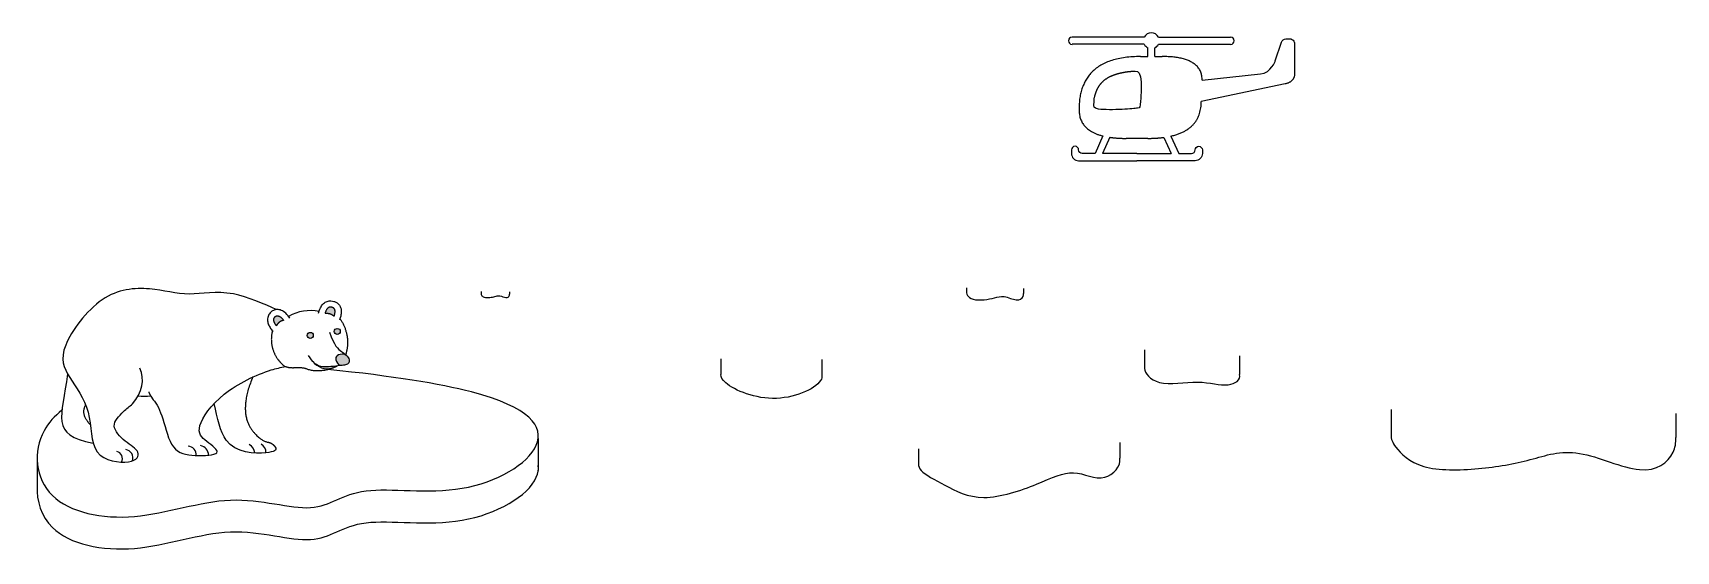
# Model space of a CAD drawing. Header units: inches. Extents: x 273 to 324.4, y -27.3 to -11.
import ezdxf

# ---------------------------------------------------------------- set-up
doc = ezdxf.new("R2010")
doc.units = ezdxf.units.IN
doc.header["$MEASUREMENT"] = 0

msp = doc.modelspace()

# ---------------------------------------------------------------- hatches: boundary and pattern name
h = msp.add_hatch(color=15)
h.dxf.hatch_style = 1
edge = h.paths.add_edge_path()
edge.add_spline(control_points=[(282.62, -21.452), (282.673, -21.448), (282.761, -21.446), (282.885, -21.419), (282.959, -21.312), (282.89, -21.177), (282.826, -21.117), (282.798, -21.094)], knot_values=[1.501055, 1.501055, 1.501055, 1.501055, 2.28172, 3.28172, 4.28172, 5.28172, 5.780666, 5.780666, 5.780666, 5.780666], degree=3, periodic=0)
edge.add_spline(control_points=[(282.798, -21.094), (282.543, -21.079), (282.454, -21.285), (282.591, -21.42), (282.62, -21.452)], knot_values=[0, 0, 0, 0, 1, 2, 2, 2, 2], degree=3, periodic=0)
h.paths.add_polyline_path([(282.651, -20.384, 1), (282.462, -20.384, 1)])
h.paths.add_polyline_path([(281.805, -20.507, 1), (281.616, -20.507, 1)])
edge = h.paths.add_edge_path()
edge.add_spline(control_points=[(282.463, -19.908), (282.518, -19.708), (282.428, -19.609), (282.233, -19.607), (282.175, -19.815)], knot_values=[0, 0, 0, 0, 1, 2, 2, 2, 2], degree=3, periodic=0)
edge.add_arc((282.214, -20.188), 0.375, 48.3359, 95.8638, ccw=False)
edge = h.paths.add_edge_path()
edge.add_spline(control_points=[(280.883, -20.034), (280.741, -19.853), (280.548, -19.905), (280.558, -20.084), (280.653, -20.206)], knot_values=[0, 0, 0, 0, 1, 2, 2, 2, 2], degree=3, periodic=0)
edge.add_arc((280.946, -20.357), 0.33, 100.9915, 152.7143, ccw=False)
h = msp.add_hatch(color=15)
h.dxf.hatch_style = 1
edge = h.paths.add_edge_path()
edge.add_spline(control_points=[(282.557, -21.459), (282.48, -21.469), (282.27, -21.504), (281.998, -21.491), (281.858, -21.397), (281.791, -21.32)], knot_values=[6.063139, 6.063139, 6.063139, 6.063139, 7, 8, 8.631564, 8.631564, 8.631564, 8.631564], degree=3, periodic=0)
edge.add_arc((282.251, -20.975), 0.575, 216.9804, 284.7692)
edge.add_spline(control_points=[(282.397, -21.531), (282.455, -21.51), (282.509, -21.486), (282.557, -21.459)], knot_values=[0.466994, 0.466994, 0.466994, 0.466994, 0.573559, 0.573559, 0.573559, 0.573559], degree=3, periodic=0)

# ---------------------------------------------------------------- linework, layer by layer
at = {"color": 15}
for points in [[(307.797, -11.17), (305.537, -11.17)], [(308.237, -11.17), (310.497, -11.17)], [(307.797, -11.395), (305.537, -11.395)], [(307.68, -11.778), (307.905, -11.778)], [(307.905, -11.778), (307.905, -11.502)], [(308.13, -11.778), (308.13, -11.502)], [(308.13, -11.778), (308.354, -11.778)], [(308.237, -11.395), (310.497, -11.395)], [(309.606, -12.517), (311.433, -12.322)], [(312.2, -12.633), (309.578, -13.183)], [(306.5, -14.264), (306.256, -14.813)], [(306.722, -14.307), (306.492, -14.813)], [(307.902, -14.34), (307.228, -14.34)], [(308.408, -14.309), (308.638, -14.813)], [(308.631, -14.269), (308.874, -14.813)], [(307.565, -14.813), (306.492, -14.813)], [(307.565, -14.813), (308.638, -14.813)], [(287.053, -19.132), (287.053, -19.216)], [(287.944, -19.145), (287.944, -19.22)], [(302.24, -19.017), (302.24, -19.184)], [(304.02, -19.044), (304.02, -19.194)], [(307.804, -20.955), (307.804, -21.563)], [(294.548, -21.245), (294.548, -21.732)], [(297.707, -21.263), (297.707, -21.74)], [(310.772, -21.143), (310.772, -21.728)], [(315.513, -22.822), (315.513, -23.657)], [(324.415, -22.955), (324.415, -23.705)], [(288.841, -23.735), (288.841, -24.734)], [(300.734, -24.062), (300.734, -24.548)], [(307.032, -23.864), (307.032, -24.349)], [(273.175, -24.225), (273.175, -25.456)]]:
    msp.add_lwpolyline(points, dxfattribs=at)
for points in [[(311.892, -11.915), (312.085, -11.33, -0.32252), (312.227, -11.227), (312.346, -11.226, -0.415449), (312.496, -11.376), (312.496, -12.318)], [(306.256, -14.813), (305.855, -14.813, -0.414214), (305.743, -14.7), (305.743, -14.7, 0.414214), (305.63, -14.588), (305.63, -14.588, 0.414214), (305.518, -14.7), (305.518, -14.813, 0.414214), (305.743, -15.038), (307.565, -15.038)], [(308.874, -14.813), (309.274, -14.813, 0.414214), (309.387, -14.7), (309.387, -14.7, -0.414214), (309.499, -14.588), (309.499, -14.588, -0.414214), (309.612, -14.7), (309.612, -14.813, -0.414214), (309.387, -15.038), (307.565, -15.038)]]:
    msp.add_lwpolyline(points, format="xyb", dxfattribs=at)
for centre in [(281.711, -20.507), (282.557, -20.384)]:
    msp.add_circle(centre, 0.0946, dxfattribs=at)
for centre, radius, start, end in [((305.537, -11.283), 0.113, 90, 270), ((308.017, -11.283), 0.247, 27.1232, 152.8768), ((310.497, -11.283), 0.113, 270, 90), ((308.017, -11.283), 0.247, 207.1232, 242.8768), ((308.017, -11.283), 0.247, 297.1232, 332.8768), ((281.716, -21.12), 1.388, 78.6594, 119.4733), ((282.251, -20.975), 0.575, 216.9804, 284.7692), ((276.522, -20.127), 2.285, 265.1133, 274.8867), ((275.602, -24.366), 0.235, 333.0504, 74.9854), ((275.895, -24.347), 0.271, 341.6393, 80.457), ((277.884, -24.232), 0.257, 353.0753, 87.359), ((278.238, -24.246), 0.291, 358.1885, 81.9842), ((279.655, -24.213), 0.322, 4.4499, 62.6092), ((280.053, -24.157), 0.272, 355.2164, 62.4328)]:
    msp.add_arc(centre, radius, start, end, dxfattribs=at)
for points, degree in [([(307.68, -11.778), (305.755, -11.778), (305.755, -13.433)], 2), ([(309.606, -12.517), (309.606, -11.778), (308.354, -11.778)], 2), ([(311.433, -12.322), (311.77, -12.287), (311.892, -11.915), (311.892, -11.915)], 3), ([(312.496, -12.318), (312.496, -12.571), (312.2, -12.633)], 2), ([(308.631, -14.269), (309.578, -14.053), (309.578, -13.183)], 2), ([(305.755, -13.433), (305.755, -14.078), (306.5, -14.264)], 2), ([(306.722, -14.307), (306.949, -14.34), (307.228, -14.34)], 2), ([(307.902, -14.34), (308.178, -14.34), (308.408, -14.309)], 2), ([(282.313, -20.408), (282.45, -20.831), (282.733, -21.044), (282.877, -21.15), (282.959, -21.312), (282.885, -21.419), (282.751, -21.448), (282.601, -21.448), (282.277, -21.505), (281.959, -21.489), (281.797, -21.351), (281.658, -21.139)], 3), ([(282.798, -21.094), (282.543, -21.079), (282.454, -21.285), (282.591, -21.42), (282.62, -21.452)], 3), ([(274.123, -21.712), (273.949, -23.059), (273.554, -23.631), (274.923, -23.878)], 3), ([(274.83, -23.298), (274.527, -22.978), (274.687, -22.684)], 2)]:
    msp.add_open_spline(points, degree=degree, dxfattribs=at)
for points, weights, degree, knots in [([(307.436, -12.236), (307.43, -12.237), (307.424, -12.237), (307.418, -12.237), (307.412, -12.238), (307.406, -12.238), (307.4, -12.239), (307.394, -12.239), (307.388, -12.24), (307.382, -12.24), (307.376, -12.241), (307.37, -12.241), (307.365, -12.242), (307.359, -12.242), (307.353, -12.243), (307.347, -12.244), (307.341, -12.244), (307.335, -12.245), (307.33, -12.245), (307.324, -12.246), (307.318, -12.247), (307.312, -12.247), (307.307, -12.248), (307.301, -12.249), (307.295, -12.249), (307.29, -12.25), (307.284, -12.251), (307.278, -12.251), (307.273, -12.252), (307.267, -12.253), (307.262, -12.253), (307.256, -12.254), (307.251, -12.255), (307.245, -12.256), (307.24, -12.256), (307.234, -12.257), (307.229, -12.258), (307.223, -12.259), (307.218, -12.26), (307.213, -12.26), (307.207, -12.261), (307.202, -12.262), (307.197, -12.263), (307.191, -12.264), (307.186, -12.265), (307.181, -12.265), (307.175, -12.266), (307.17, -12.267), (307.165, -12.268), (307.16, -12.269), (307.155, -12.27), (307.149, -12.271), (307.144, -12.272), (307.139, -12.273), (307.134, -12.274), (307.129, -12.275), (307.124, -12.276), (307.119, -12.277), (307.114, -12.278), (307.109, -12.279), (307.104, -12.28), (307.099, -12.281), (307.094, -12.282), (307.089, -12.283), (307.084, -12.284), (307.079, -12.285), (307.074, -12.286), (307.069, -12.287), (307.064, -12.288), (307.059, -12.289), (307.055, -12.29), (307.05, -12.291), (307.045, -12.292), (307.04, -12.294), (307.036, -12.295), (307.031, -12.296), (307.026, -12.297), (307.021, -12.298), (307.017, -12.299), (307.012, -12.301), (307.007, -12.302), (307.003, -12.303), (306.998, -12.304), (306.994, -12.305), (306.989, -12.307), (306.985, -12.308), (306.98, -12.309), (306.976, -12.31), (306.971, -12.312), (306.967, -12.313), (306.962, -12.314), (306.958, -12.315), (306.953, -12.317), (306.949, -12.318), (306.945, -12.319), (306.94, -12.321), (306.936, -12.322), (306.931, -12.323), (306.927, -12.325), (306.923, -12.326), (306.919, -12.327), (306.914, -12.329), (306.91, -12.33), (306.906, -12.331), (306.902, -12.333), (306.897, -12.334), (306.893, -12.335), (306.889, -12.337), (306.885, -12.338), (306.881, -12.34), (306.877, -12.341), (306.873, -12.343), (306.869, -12.344), (306.865, -12.345), (306.861, -12.347), (306.857, -12.348), (306.853, -12.35), (306.849, -12.351), (306.845, -12.353), (306.841, -12.354), (306.837, -12.356), (306.833, -12.357), (306.829, -12.359), (306.825, -12.36), (306.821, -12.362), (306.817, -12.363), (306.814, -12.365), (306.81, -12.366), (306.806, -12.368), (306.802, -12.37), (306.798, -12.371), (306.795, -12.373), (306.791, -12.374), (306.787, -12.376), (306.784, -12.377), (306.78, -12.379), (306.776, -12.381), (306.773, -12.382), (306.769, -12.384), (306.765, -12.386), (306.762, -12.387), (306.758, -12.389), (306.755, -12.39), (306.751, -12.392), (306.748, -12.394), (306.744, -12.395), (306.741, -12.397), (306.737, -12.399), (306.734, -12.4), (306.73, -12.402), (306.727, -12.404), (306.724, -12.406), (306.72, -12.407), (306.717, -12.409), (306.713, -12.411), (306.71, -12.412), (306.707, -12.414), (306.703, -12.416), (306.7, -12.418), (306.697, -12.419), (306.694, -12.421), (306.69, -12.423), (306.687, -12.425), (306.681, -12.428), (306.674, -12.432), (306.668, -12.435), (306.662, -12.439), (306.656, -12.443), (306.65, -12.446), (306.644, -12.45), (306.638, -12.454), (306.632, -12.458), (306.626, -12.461), (306.62, -12.465), (306.614, -12.469), (306.609, -12.473), (306.603, -12.477), (306.597, -12.48), (306.592, -12.484), (306.586, -12.488), (306.581, -12.492), (306.576, -12.496), (306.57, -12.5), (306.565, -12.504), (306.56, -12.508), (306.555, -12.512), (306.55, -12.516), (306.545, -12.521), (306.54, -12.525), (306.535, -12.529), (306.53, -12.533), (306.525, -12.537), (306.52, -12.542), (306.515, -12.546), (306.511, -12.55), (306.506, -12.554), (306.501, -12.559), (306.497, -12.563), (306.492, -12.567), (306.488, -12.572), (306.483, -12.576), (306.479, -12.581), (306.474, -12.585), (306.47, -12.59), (306.466, -12.594), (306.461, -12.599), (306.457, -12.604), (306.453, -12.608), (306.449, -12.613), (306.445, -12.618), (306.441, -12.622), (306.437, -12.627), (306.433, -12.632), (306.429, -12.637), (306.425, -12.642), (306.421, -12.647), (306.417, -12.652), (306.413, -12.657), (306.409, -12.662), (306.406, -12.667), (306.402, -12.672), (306.398, -12.677), (306.395, -12.682), (306.391, -12.687), (306.388, -12.693), (306.384, -12.698), (306.38, -12.703), (306.377, -12.709), (306.374, -12.714), (306.37, -12.72), (306.367, -12.725), (306.363, -12.731), (306.36, -12.736), (306.357, -12.742), (306.354, -12.747), (306.35, -12.753), (306.347, -12.759), (306.344, -12.765), (306.341, -12.771), (306.338, -12.777), (306.335, -12.783), (306.332, -12.789), (306.329, -12.795), (306.326, -12.801), (306.323, -12.807), (306.32, -12.813), (306.317, -12.82), (306.314, -12.826), (306.311, -12.832), (306.308, -12.839), (306.306, -12.845), (306.303, -12.852), (306.3, -12.858), (306.298, -12.865), (306.295, -12.872), (306.292, -12.879), (306.29, -12.885), (306.287, -12.892), (306.285, -12.899), (306.283, -12.903), (306.282, -12.906), (306.281, -12.91), (306.28, -12.913), (306.279, -12.917), (306.277, -12.92), (306.276, -12.924), (306.275, -12.928), (306.274, -12.931), (306.273, -12.935), (306.272, -12.939), (306.27, -12.942), (306.269, -12.946), (306.268, -12.95), (306.267, -12.953), (306.266, -12.957), (306.265, -12.961), (306.264, -12.965), (306.263, -12.968), (306.262, -12.972), (306.26, -12.976), (306.259, -12.98), (306.258, -12.984), (306.257, -12.987), (306.256, -12.991), (306.255, -12.995), (306.254, -12.999), (306.253, -13.003), (306.252, -13.007), (306.251, -13.011), (306.25, -13.015), (306.249, -13.019), (306.248, -13.023), (306.247, -13.027), (306.246, -13.031), (306.246, -13.035), (306.232, -13.097), (306.218, -13.159), (306.194, -13.264), (306.261, -13.349), (306.329, -13.433), (306.437, -13.433), (306.946, -13.433), (307.455, -13.433), (307.68, -13.433), (307.68, -13.208), (307.68, -12.813), (307.68, -12.418), (307.68, -12.228), (307.436, -12.236)], [1, 1, 1, 1, 1, 1, 1, 1, 1, 1, 1, 1, 1, 1, 1, 1, 1, 1, 1, 1, 1, 1, 1, 1, 1, 1, 1, 1, 1, 1, 1, 1, 1, 1, 1, 1, 1, 1, 1, 1, 1, 1, 1, 1, 1, 1, 1, 1, 1, 1, 1, 1, 1, 1, 1, 1, 1, 1, 1, 1, 1, 1, 1, 1, 1, 1, 1, 1, 1, 1, 1, 1, 1, 1, 1, 1, 1, 1, 1, 1, 1, 1, 1, 1, 1, 1, 1, 1, 1, 1, 1, 1, 1, 1, 1, 1, 1, 1, 1, 1, 1, 1, 1, 1, 1, 1, 1, 1, 1, 1, 1, 1, 1, 1, 1, 1, 1, 1, 1, 1, 1, 1, 1, 1, 1, 1, 1, 1, 1, 1, 1, 1, 1, 1, 1, 1, 1, 1, 1, 1, 1, 1, 1, 1, 1, 1, 1, 1, 1, 1, 1, 1, 1, 1, 1, 1, 1, 1, 1, 1, 1, 1, 1, 1, 1, 1, 1, 1, 1, 1, 1, 1, 1, 1, 1, 1, 1, 1, 1, 1, 1, 1, 1, 1, 1, 1, 1, 1, 1, 1, 1, 1, 1, 1, 1, 1, 1, 1, 1, 1, 1, 1, 1, 1, 1, 1, 1, 1, 1, 1, 1, 1, 1, 1, 1, 1, 1, 1, 1, 1, 1, 1, 1, 1, 1, 1, 1, 1, 1, 1, 1, 1, 1, 1, 1, 1, 1, 1, 1, 1, 1, 1, 1, 1, 1, 1, 1, 1, 1, 1, 1, 1, 1, 1, 1, 1, 1, 1, 1, 1, 1, 1, 1, 1, 1, 1, 1, 1, 1, 1, 1, 1, 1, 1, 1, 1, 1, 1, 1, 1, 1, 1, 1, 1, 1, 1, 1, 1, 1, 1, 1, 1, 1, 1, 1, 1, 1, 0.901304994641, 1, 0.901304994641, 1, 1, 1, 0.707106781187, 1, 1, 1, 1, 1], 2, [0, 0, 0, 1, 1, 2, 2, 3, 3, 4, 4, 5, 5, 6, 6, 7, 7, 8, 8, 9, 9, 10, 10, 11, 11, 12, 12, 13, 13, 14, 14, 15, 15, 16, 16, 17, 17, 18, 18, 19, 19, 20, 20, 21, 21, 22, 22, 23, 23, 24, 24, 25, 25, 26, 26, 27, 27, 28, 28, 29, 29, 30, 30, 31, 31, 32, 32, 33, 33, 34, 34, 35, 35, 36, 36, 37, 37, 38, 38, 39, 39, 40, 40, 41, 41, 42, 42, 43, 43, 44, 44, 45, 45, 46, 46, 47, 47, 48, 48, 49, 49, 50, 50, 51, 51, 52, 52, 53, 53, 54, 54, 55, 55, 56, 56, 57, 57, 58, 58, 59, 59, 60, 60, 61, 61, 62, 62, 63, 63, 64, 64, 65, 65, 66, 66, 67, 67, 68, 68, 69, 69, 70, 70, 71, 71, 72, 72, 73, 73, 74, 74, 75, 75, 76, 76, 77, 77, 78, 78, 79, 79, 80, 80, 81, 81, 82, 82, 83, 83, 84, 84, 85, 85, 86, 86, 87, 87, 88, 88, 89, 89, 90, 90, 91, 91, 92, 92, 93, 93, 94, 94, 95, 95, 96, 96, 97, 97, 98, 98, 99, 99, 100, 100, 101, 101, 102, 102, 103, 103, 104, 104, 105, 105, 106, 106, 107, 107, 108, 108, 109, 109, 110, 110, 111, 111, 112, 112, 113, 113, 114, 114, 115, 115, 116, 116, 117, 117, 118, 118, 119, 119, 120, 120, 121, 121, 122, 122, 123, 123, 124, 124, 125, 125, 126, 126, 127, 127, 128, 128, 129, 129, 130, 130, 131, 131, 132, 132, 133, 133, 134, 134, 135, 135, 136, 136, 137, 137, 138, 138, 139, 139, 140, 140, 141, 141, 142, 142, 143, 143, 144, 144, 145, 145, 146, 146, 147, 147, 148, 148, 148.896047, 148.896047, 149.792095, 149.792095, 150.792095, 150.792095, 152.362891, 152.362891, 153.362891, 153.362891, 154.362891, 154.362891, 154.362891]), ([(280.653, -20.206), (280.7, -20.115), (280.782, -20.053), (280.883, -20.034), (280.741, -19.853), (280.548, -19.905), (280.558, -20.084), (280.653, -20.206)], [1, 0.933234446026, 0.933234446026, 1, 1, 1, 1, 1], 3, [0, 0, 0, 0, 0.902734, 0.902734, 0.902734, 1.902734, 2.902734, 2.902734, 2.902734, 2.902734]), ([(282.175, -19.815), (282.233, -19.607), (282.428, -19.609), (282.518, -19.708), (282.463, -19.908), (282.383, -19.837), (282.282, -19.804), (282.175, -19.815)], [1, 1, 1, 1, 1, 0.943475634152, 0.943475634152, 1], 3, [0, 0, 0, 0, 1, 2, 2, 2, 2.829518, 2.829518, 2.829518, 2.829518]), ([(282.639, -19.985), (282.877, -20.318), (282.942, -20.722), (282.82, -21.112), (282.82, -21.112), (282.82, -21.113), (282.82, -21.113)], [1, 0.930099440572, 0.930099440572, 1, 1, 1, 1], 3, [0, 0, 0, 0, 0.9240612, 0.9240612, 0.9240612, 0.9242904, 0.9242904, 0.9242904, 0.9242904]), ([(280.529, -20.355), (280.426, -20.752), (280.543, -21.145), (280.846, -21.421), (281.051, -21.609), (281.379, -21.442), (281.613, -21.559), (281.939, -21.669), (282.315, -21.59), (282.557, -21.459)], [1, 0.904065434966, 0.904065434966, 1, 1, 1, 1, 1, 1, 1], 3, [0, 0, 0, 0, 1.086249, 1.086249, 1.086249, 1.763222, 1.763222, 1.763222, 2.296228, 2.296228, 2.296228, 2.296228]), ([(279.921, -21.809), (279.608, -22.495), (279.633, -23.165), (279.928, -23.525), (279.988, -23.584), (280.084, -23.706), (280.211, -23.796), (280.358, -23.845), (280.486, -23.855), (280.59, -23.93), (280.639, -24.049)], [1, 1, 1, 1, 1, 0.972006247698, 0.972006247698, 1, 0.901618171574, 0.901618171574, 1], 3, [0, 0, 0, 0, 1, 1.231546, 1.231546, 1.231546, 1.813184, 1.813184, 1.813184, 2.913556, 2.913556, 2.913556, 2.913556])]:
    msp.add_rational_spline(points, weights, degree=degree, knots=knots, dxfattribs=at)
for points, knots in [([(280.649, -19.7), (280.285, -19.529), (279.103, -19.014), (277.907, -19.326), (276.748, -18.976), (275.181, -19.093), (273.772, -21.001), (274.109, -21.774), (274.918, -22.823), (274.789, -24.386), (276.229, -24.559), (276.442, -24.146), (275.922, -23.853), (275.429, -23.333), (275.815, -22.936), (276.061, -22.725), (276.156, -22.653), (276.462, -22.285), (276.547, -21.891), (276.38, -21.532)], [0, 0, 0, 0, 0.812914, 1.812914, 2.812914, 3.812914, 4.812914, 5.812914, 6.812914, 7.812914, 8.812914, 9.812914, 10.812914, 11.812914, 12.812914, 13.446603, 13.446603, 13.446603, 14.446603, 14.446603, 14.446603, 14.446603]), ([(281.972, -19.816), (282.004, -19.705), (282.023, -19.654), (282.071, -19.571), (282.098, -19.537), (282.162, -19.479), (282.201, -19.456), (282.281, -19.429), (282.321, -19.425), (282.39, -19.428), (282.42, -19.435), (282.46, -19.447), (282.472, -19.451), (282.501, -19.463), (282.517, -19.47), (282.558, -19.495), (282.584, -19.515), (282.629, -19.567), (282.648, -19.599), (282.672, -19.664), (282.679, -19.697), (282.683, -19.762), (282.682, -19.794), (282.673, -19.869), (282.664, -19.912), (282.625, -20.03)], [0, 0, 0, 0, 0.220059, 0.220059, 0.400683, 0.400683, 0.581307, 0.581307, 0.761931, 0.761931, 0.942555, 0.942555, 1.051247, 1.051247, 1.159939, 1.159939, 1.319189, 1.319189, 1.478439, 1.478439, 1.63769, 1.63769, 1.79694, 1.79694, 2, 2, 2, 2]), ([(287.053, -19.213), (287.053, -19.225), (287.065, -19.252), (287.136, -19.325), (287.333, -19.322), (287.493, -19.293), (287.628, -19.243), (287.85, -19.352), (287.935, -19.288), (287.945, -19.237), (287.944, -19.22)], [1.30305, 1.30305, 1.30305, 1.30305, 2, 3, 4, 5, 6, 7, 8, 8.429111, 8.429111, 8.429111, 8.429111]), ([(302.24, -19.178), (302.239, -19.203), (302.263, -19.257), (302.405, -19.403), (302.799, -19.398), (303.119, -19.339), (303.389, -19.24), (303.832, -19.457), (304.004, -19.329), (304.023, -19.227), (304.02, -19.194)], [1.30305, 1.30305, 1.30305, 1.30305, 2, 3, 4, 5, 6, 7, 8, 8.429111, 8.429111, 8.429111, 8.429111]), ([(281.077, -19.968), (280.996, -19.862), (280.956, -19.82), (280.868, -19.751), (280.82, -19.724), (280.728, -19.699), (280.686, -19.696), (280.605, -19.706), (280.567, -19.719), (280.504, -19.756), (280.478, -19.778), (280.443, -19.818), (280.43, -19.836), (280.408, -19.875), (280.398, -19.897), (280.378, -19.961), (280.374, -20.007), (280.381, -20.094), (280.392, -20.135), (280.425, -20.213), (280.446, -20.251), (280.48, -20.301), (280.489, -20.313), (280.553, -20.381)], [0, 0, 0, 0, 0.231613, 0.231613, 0.463225, 0.463225, 0.630527, 0.630527, 0.797829, 0.797829, 0.965132, 0.965132, 1.087917, 1.087917, 1.210703, 1.210703, 1.447196, 1.447196, 1.683688, 1.683688, 1.920181, 1.920181, 2, 2, 2, 2]), ([(273.946, -22.845), (273.721, -23.029), (273.522, -23.245), (273.385, -23.493), (273.037, -24.13), (273.176, -25.838), (276.212, -26.474), (279.269, -25.31), (282.001, -26.25), (283.045, -25.077), (286.552, -25.679), (289.509, -23.966), (288.303, -22.412), (284.315, -21.789), (282.263, -21.571)], [11.609742, 11.609742, 11.609742, 11.609742, 12, 12, 12, 13, 14, 15, 16, 17, 18, 19, 20, 20.56023, 20.56023, 20.56023, 20.56023]), ([(276.667, -22.269), (276.665, -22.271), (276.665, -22.361), (276.802, -22.521), (276.914, -22.636), (277.132, -23.108), (277.349, -24.159), (278.07, -24.293), (279.061, -24.24), (278.432, -23.817), (278.069, -23.467), (278.869, -22.294), (280.197, -21.646), (280.786, -21.512), (280.939, -21.481)], [0, 0, 0, 0, 1, 1, 1, 1.866862, 2.866862, 3.866862, 4.866862, 5.866862, 6.866862, 7.866862, 8.866862, 9.182374, 9.182374, 9.182374, 9.182374]), ([(307.804, -21.54), (307.794, -21.68), (308.202, -22.158), (309.542, -21.864), (310.425, -22.174), (310.822, -21.903), (310.772, -21.728)], [2.145085, 2.145085, 2.145085, 2.145085, 3, 4, 5, 5.855312, 5.855312, 5.855312, 5.855312]), ([(297.707, -21.74), (297.718, -21.783), (297.697, -22.088), (296.943, -22.454), (296.292, -22.478), (295.641, -22.502), (294.742, -22.137), (294.55, -21.813), (294.548, -21.732)], [3.831141, 3.831141, 3.831141, 3.831141, 4, 5, 5, 5, 6, 6.369253, 6.369253, 6.369253, 6.369253]), ([(280.627, -24.022), (280.679, -24.098), (280.467, -24.226), (279.001, -24.186), (278.815, -23.097), (278.704, -22.644)], [2.203828, 2.203828, 2.203828, 2.203828, 3, 4, 4.642705, 4.642705, 4.642705, 4.642705]), ([(315.513, -23.627), (315.508, -23.748), (315.629, -24.019), (316.337, -24.748), (318.306, -24.724), (319.906, -24.428), (321.26, -23.937), (323.475, -25.019), (324.332, -24.381), (324.429, -23.87), (324.415, -23.705)], [1.30305, 1.30305, 1.30305, 1.30305, 2, 3, 4, 5, 6, 7, 8, 8.429111, 8.429111, 8.429111, 8.429111]), ([(273.175, -25.224), (273.144, -25.692), (273.533, -26.912), (276.212, -27.473), (279.269, -26.309), (282.001, -27.25), (283.045, -26.077), (286.552, -26.679), (288.73, -25.417), (288.857, -24.7), (288.841, -24.577)], [0.352734, 0.352734, 0.352734, 0.352734, 1, 2, 3, 4, 5, 6, 7, 7.209486, 7.209486, 7.209486, 7.209486]), ([(300.734, -24.526), (300.731, -24.593), (300.787, -24.796), (301.515, -25.157), (302.647, -25.794), (304.584, -25.145), (305.589, -24.61), (306.525, -25.207), (307.079, -24.599), (307.032, -24.349)], [14.44084, 14.44084, 14.44084, 14.44084, 15, 16, 17, 18, 19, 20, 20.839561, 20.839561, 20.839561, 20.839561])]:
    msp.add_open_spline(points, degree=3, knots=knots, dxfattribs=at)

doc.saveas('drawing.dxf')
